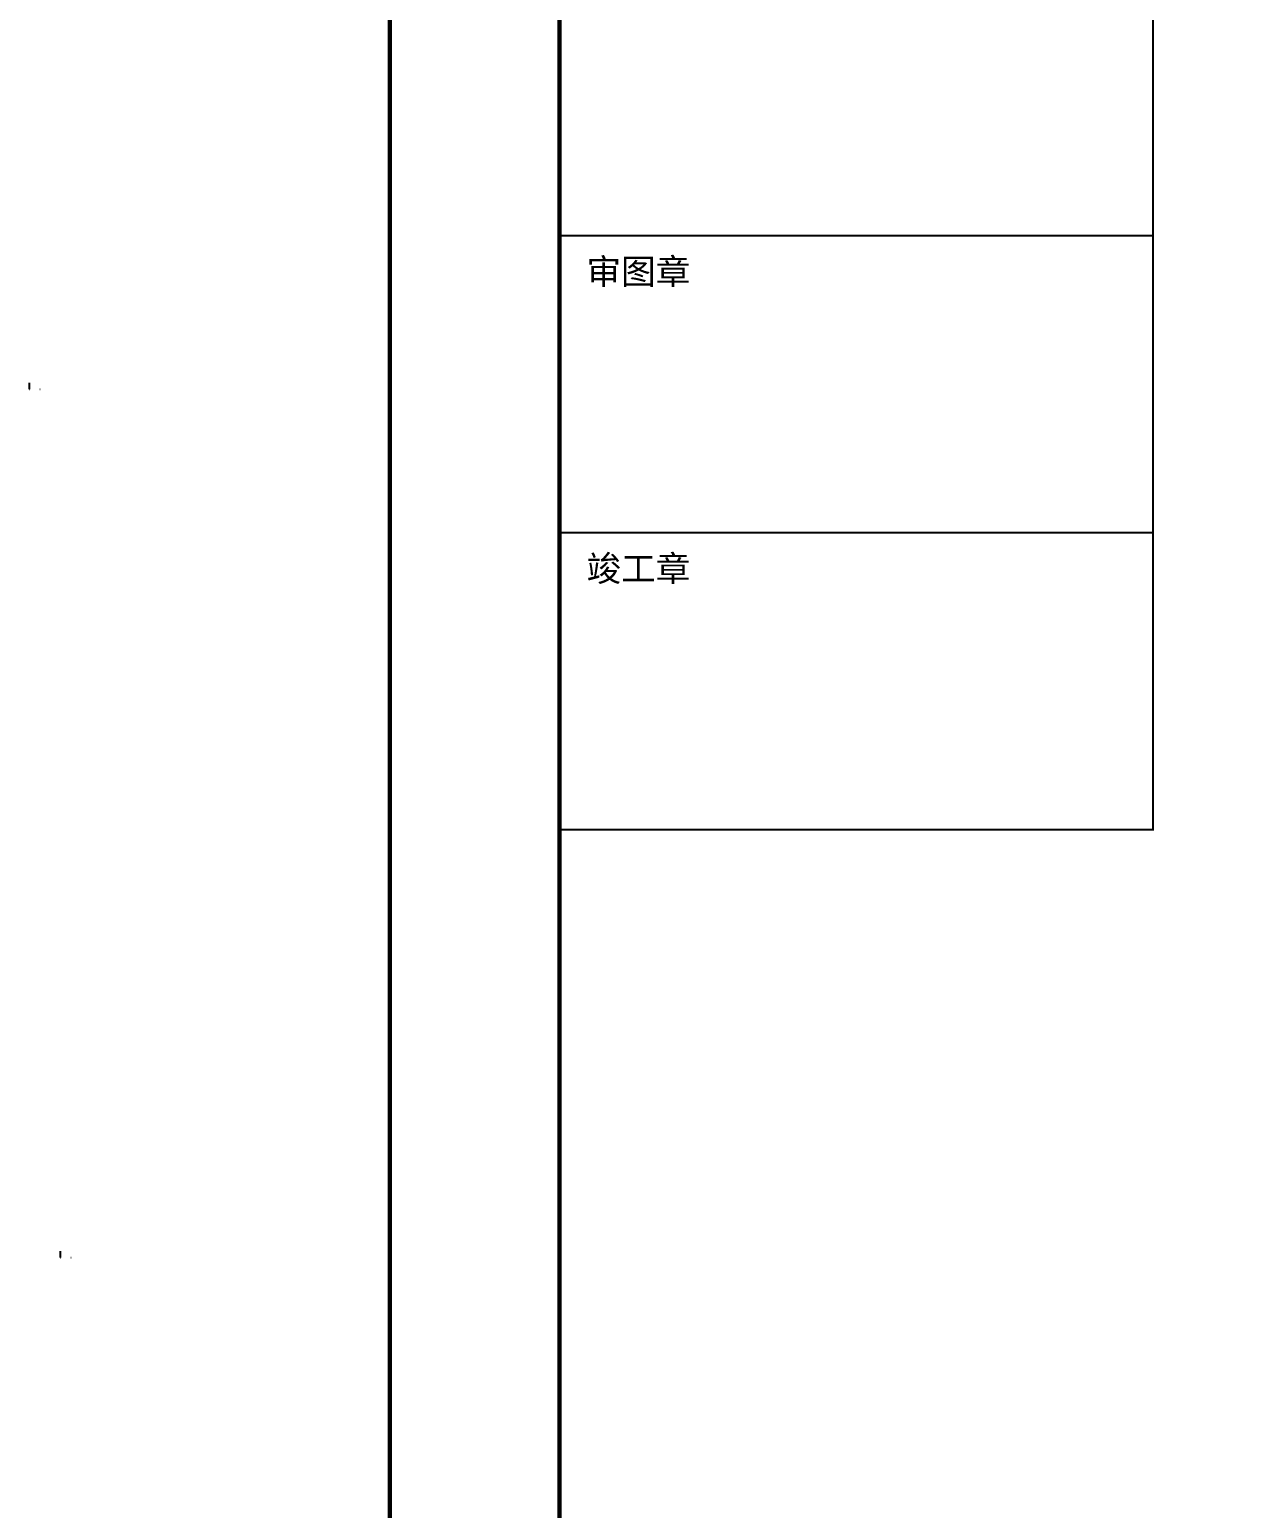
# Model space of a CAD drawing. Extents: x 220580 to 2027826, y -309201 to 71987.
# Drawn here: x 994127 to 1022587, y -189387 to -154524 of the extents above; entities that cross this region are included whole.
import ezdxf
from ezdxf.enums import TextEntityAlignment as Align

# ---------------------------------------------------------------- set-up
doc = ezdxf.new("R2010")
doc.units = 0
doc.layers.add('0-cxFrame', color=155, linetype='Continuous')
doc.layers.add('Fill', color=8, linetype='Continuous')
doc.layers.add('0-cxText', color=131, linetype='Continuous', lineweight=25)
doc.styles.add('cx_tuming', font='simhei.ttf')
doc.styles.add('cx_tuqian1', font='')
doc.styles.add('图框宋体', font='', dxfattribs={"width": 0.75})
doc.styles.add('黑体', font='simhei.ttf', dxfattribs={"height": 12})
doc.styles.get('cx_tuqian1').set_extended_font_data('SimSun')
doc.styles.get('图框宋体').set_extended_font_data('SimSun')

# ---------------------------------------------------------------- blocks, each defined once
blk = doc.blocks.new('zjcx_lan_xinxi(Dragon)')
for p, q in [((7000, -13700), (0, -13700)), ((7000, -17200), (0, -17200))]:
    blk.add_line(p, q)
at = {"const_width": 25}
blk.add_lwpolyline([(0, -20700), (7000, -20700), (7000, 0), (0, 0)], close=True, dxfattribs=at)
for points in [[(0, -20700), (7000, -20700), (7000, -3200)], [(0, -20700), (7000, -20700)]]:
    blk.add_lwpolyline(points, dxfattribs=at)
at = {"style": '图框宋体'}
for s, p in [('审图章', (318, -14271)), ('竣工章', (318, -17771))]:
    blk.add_text(s, height=300, dxfattribs=at).set_placement(p)
blk = doc.blocks.new('T-信息(Dragon)')
at = {"layer": '0-cxFrame'}
blk.add_blockref('zjcx_lan_xinxi(Dragon)', (0, 0), dxfattribs=at)
blk = doc.blocks.new('TK22.A1 L(Dragon)')
at = {"layer": '0-cxFrame', "color": 7, "const_width": 0.5}
blk.add_lwpolyline([(0, 0), (-841, 0), (-841, 594), (0, 594)], close=True, dxfattribs=at)
at = {"layer": '0-cxFrame', "const_width": 0.5}
blk.add_lwpolyline([(-80, 10), (-821, 10), (-821, 584), (-80, 584)], close=True, dxfattribs=at)
at = {"layer": '0-cxFrame', "xscale": 0.01, "yscale": 0.01, "zscale": 0.01}
blk.add_blockref('T-信息(Dragon)', (-821, 584), dxfattribs=at)
at = {"style": '黑体', "flags": 4}
blk.add_attdef('图幅', text='', height=3.3, dxfattribs=at).set_placement((-40, 3), align=Align.RIGHT)
at = {"layer": '0-cxText', "flags": 4}
for tag, height, style, p in [('建设单位', 3.5, 'cx_tuming', (-45, 240)), ('项目名称', 3.5, 'cx_tuming', (-45, 210)), ('子项名称', 3.5, 'cx_tuming', (-45, 180)), ('工程编号', 3.3, 'cx_tuqian1', (-35, 165)), ('图名1', 3.5, 'cx_tuming', (-45, 87)), ('图名2', 3.5, 'cx_tuming', (-45, 79)), ('图名3', 3.5, 'cx_tuming', (-45, 71)), ('出图日期', 3.3, 'cx_tuqian1', (-39, 60)), ('专业', 3.3, 'cx_tuqian1', (-55, 52)), ('图号', 3.3, 'cx_tuqian1', (-55, 44)), ('版次', 3.3, 'cx_tuqian1', (-20, 44))]:
    blk.add_attdef(tag, text='', height=height, dxfattribs=dict(at, style=style)).set_placement(p, align=Align.MIDDLE)
at = {"layer": 'Defpoints', "color": 6, "flags": 4}
for tag, height, style, p in [('tufu', 3.3, '黑体', (-12, 12)), ('dwfname', 4, 'cx_tuqian1', (-80, 3))]:
    blk.add_attdef(tag, text='', height=height, dxfattribs=dict(at, style=style)).set_placement(p, align=Align.RIGHT)

msp = doc.modelspace()

# ---------------------------------------------------------------- hatches: boundary and pattern name
at = {"layer": 'Fill', "ltscale": 1000}
h = msp.add_hatch(dxfattribs=at)
h.set_pattern_fill('ANGLE', scale=100)
h.set_pattern_definition([(0, (994127.05, -163004.56), (0, 349.25), [254, -95.25]), (90, (994127.05, -163004.56), (-349.25, 2e-14), [254, -95.25])])
h.paths.add_polyline_path([(994377.1, -162854.6), (994369.1, -162854.6), (994369.1, -162927.3), (994135.1, -162927.3), (994135.1, -162854.6), (994127.1, -162854.6), (994127.1, -163004.6), (994135.1, -163004.6), (994135.1, -162931.8), (994369.1, -162931.8), (994369.1, -163004.6), (994377.1, -163004.6)])
h = msp.add_hatch(dxfattribs=at)
h.set_pattern_fill('ANGLE', scale=100)
h.set_pattern_definition([(0, (994855.86, -183469.87), (0, 349.25), [254, -95.25]), (90, (994855.86, -183469.87), (-349.25, 2e-14), [254, -95.25])])
h.paths.add_polyline_path([(995105.9, -183319.9), (995097.9, -183319.9), (995097.9, -183392.6), (994863.9, -183392.6), (994863.9, -183319.9), (994855.9, -183319.9), (994855.9, -183469.9), (994863.9, -183469.9), (994863.9, -183397.1), (995097.9, -183397.1), (995097.9, -183469.9), (995105.9, -183469.9)])

# ---------------------------------------------------------------- block references
at = {"layer": '0-cxFrame', "xscale": 200, "yscale": 200, "zscale": 200}
msp.add_blockref('TK22.A1 L(Dragon)', (1170821.3, -248786.8), dxfattribs=at)

doc.saveas('drawing.dxf')
